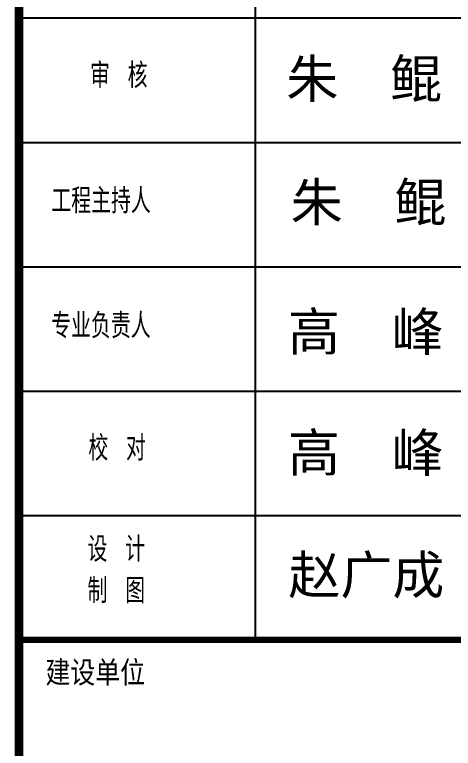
# Model space of a CAD drawing. Extents: x -21908402 to 2165534, y 88493 to 5079726.
# Drawn here: x 2054163 to 2057902, y 358318 to 364575 of the extents above; entities that cross this region are included whole.
import ezdxf

# ---------------------------------------------------------------- set-up
doc = ezdxf.new("R2010")
doc.units = 0
doc.header["$LTSCALE"] = 1000
for name, color, linetype in [('PP-PM-TK', 7, 'Continuous'), ('PUB_TEXT', 7, 'Continuous'), ('PUB_TITLE', 4, 'Continuous'), ('签名', 255, 'Continuous')]:
    doc.layers.add(name, color=color, linetype=linetype)
doc.styles.add('-黑体', font='simhei.ttf', dxfattribs={"width": 0.8})
doc.styles.add('TQ', font='txt.shx', dxfattribs={"width": 0.8, "bigfont": 'hztxt.shx'})

# ---------------------------------------------------------------- blocks, each defined once
blk = doc.blocks.new('tk')
at = {"layer": 'PP-PM-TK', "color": 4}
for points, const_width in [([(1742537.1, 401992.7), (1742537.1, 341992.7)], 74.2), ([(1742537.1, 359243.1), (1748370.6, 359243.1)], 21.2)]:
    blk.add_lwpolyline(points, dxfattribs=dict(at, const_width=const_width))
at = {"layer": 'PUB_TITLE', "color": 4}
for p, q in [((1744552.2, 359243.1), (1744552.2, 366667.7)), ((1742537.1, 364546.4), (1748370.6, 364546.4)), ((1742537.1, 363485.7), (1748370.6, 363485.7)), ((1742537.1, 362425.1), (1748370.6, 362425.1)), ((1742537.1, 361364.4), (1748370.6, 361364.4)), ((1742537.1, 360303.8), (1748370.6, 360303.8)), ((1742537.1, 359243.1), (1748370.6, 359243.1))]:
    blk.add_line(p, q, dxfattribs=at)
at = {"layer": 'PUB_TITLE', "color": 4, "lineweight": 40, "const_width": 53}
blk.add_lwpolyline([(1742537.1, 359243.1), (1748370.6, 359243.1)], dxfattribs=at)
at = {"layer": 'PUB_TEXT', "color": 2, "style": 'TQ'}
blk.add_text('建设单位', height=212.13, dxfattribs=at).set_placement((1742762.7, 358853.6))
at = {"layer": 'PUB_TEXT', "color": 2, "char_height": 212.13, "width": 1781.712, "attachment_point": 1, "style": 'TQ'}
for s, insert in [('审 核', (1743142.1, 364161.9)), ('工程主持人', (1742811.9, 363092.8)), ('专业负责人', (1742810.8, 362028)), ('校 对', (1743127.9, 360984.1)), ('设 计 \\P制 图', (1743120.8, 360121.9))]:
    blk.add_mtext(s, dxfattribs=dict(at, insert=insert))
at = {"layer": '签名', "linetype": 'Continuous', "style": '-黑体'}
for s, p in [('朱  鲲', (1744815.2, 363866.1)), ('朱  鲲', (1744852.4, 362813.7)), ('高  峰', (1744829.5, 361709)), ('高  峰', (1744829.5, 360677.3)), ('赵广成', (1744834.1, 359634.7))]:
    blk.add_text(s, height=324.56, dxfattribs=at).set_placement(p)

msp = doc.modelspace()

# ---------------------------------------------------------------- block references
msp.add_blockref('tk', (311663.4, 0))

doc.saveas('drawing.dxf')
